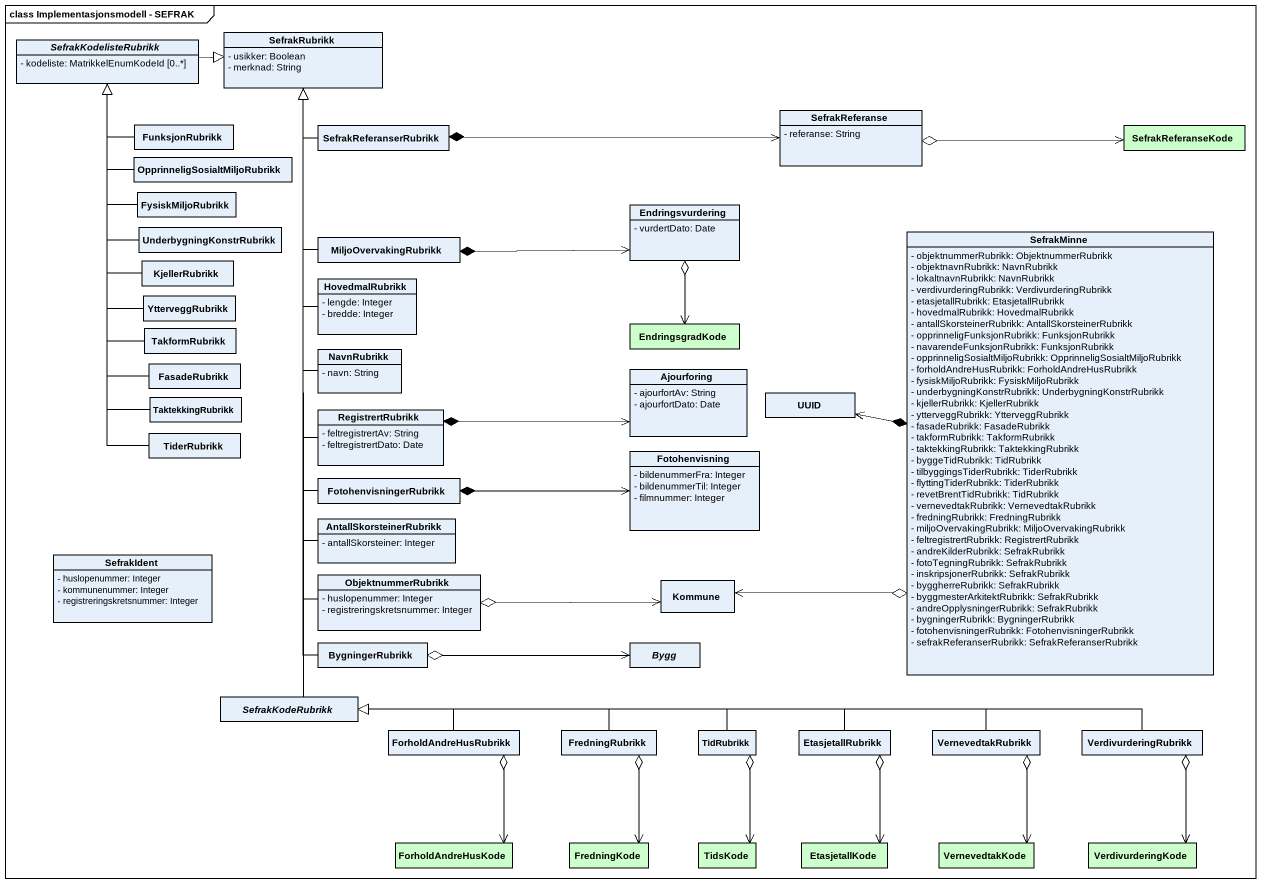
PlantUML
@startuml
mainframe class Implementasjonsmodell - SEFRAK
hide circle
hide empty members
skinparam classAttributeIconSize 0
abstract class SefrakKodelisteRubrikk {
  - kodeliste: MatrikkelEnumKodeId [0..*]
}
class SefrakRubrikk {
  - usikker: Boolean
  - merknad: String
}
class FunksjonRubrikk
class SefrakReferanserRubrikk
class SefrakReferanse {
  - referanse: String
}
class SefrakReferanseKode #CCFFCC
class "OpprinneligSosialtMiljoRubrikk" as OpprinneligSosialtMiljoRubri
class FysiskMiljoRubrikk
class Endringsvurdering {
  - vurdertDato: Date
}
class UnderbygningKonstrRubrikk
class MiljoOvervakingRubrikk
class SefrakMinne {
  - objektnummerRubrikk: ObjektnummerRubrikk
  - objektnavnRubrikk: NavnRubrikk
  - lokaltnavnRubrikk: NavnRubrikk
  - verdivurderingRubrikk: VerdivurderingRubrikk
  - etasjetallRubrikk: EtasjetallRubrikk
  - hovedmalRubrikk: HovedmalRubrikk
  - antallSkorsteinerRubrikk: AntallSkorsteinerRubrikk
  - opprinneligFunksjonRubrikk: FunksjonRubrikk
  - navarendeFunksjonRubrikk: FunksjonRubrikk
  - opprinneligSosialtMiljoRubrikk: OpprinneligSosialtMiljoRubrikk
  - forholdAndreHusRubrikk: ForholdAndreHusRubrikk
  - fysiskMiljoRubrikk: FysiskMiljoRubrikk
  - underbygningKonstrRubrikk: UnderbygningKonstrRubrikk
  - kjellerRubrikk: KjellerRubrikk
  - ytterveggRubrikk: YtterveggRubrikk
  - fasadeRubrikk: FasadeRubrikk
  - takformRubrikk: TakformRubrikk
  - taktekkingRubrikk: TaktekkingRubrikk
  - byggeTidRubrikk: TidRubrikk
  - tilbyggingsTiderRubrikk: TiderRubrikk
  - flyttingTiderRubrikk: TiderRubrikk
  - revetBrentTidRubrikk: TidRubrikk
  - vernevedtakRubrikk: VernevedtakRubrikk
  - fredningRubrikk: FredningRubrikk
  - miljoOvervakingRubrikk: MiljoOvervakingRubrikk
  - feltregistrertRubrikk: RegistrertRubrikk
  - andreKilderRubrikk: SefrakRubrikk
  - fotoTegningRubrikk: SefrakRubrikk
  - inskripsjonerRubrikk: SefrakRubrikk
  - byggherreRubrikk: SefrakRubrikk
  - byggmesterArkitektRubrikk: SefrakRubrikk
  - andreOpplysningerRubrikk: SefrakRubrikk
  - bygningerRubrikk: BygningerRubrikk
  - fotohenvisningerRubrikk: FotohenvisningerRubrikk
  - sefrakReferanserRubrikk: SefrakReferanserRubrikk
}
class KjellerRubrikk
class YtterveggRubrikk
class HovedmalRubrikk {
  - lengde: Integer
  - bredde: Integer
}
class TakformRubrikk
class EndringsgradKode #CCFFCC
class FasadeRubrikk
class NavnRubrikk {
  - navn: String
}
class Ajourforing {
  - ajourfortAv: String
  - ajourfortDato: Date
}
class TaktekkingRubrikk
class RegistrertRubrikk {
  - feltregistrertAv: String
  - feltregistrertDato: Date
}
class UUID
class TiderRubrikk
class Fotohenvisning {
  - bildenummerFra: Integer
  - bildenummerTil: Integer
  - filmnummer: Integer
}
class FotohenvisningerRubrikk
class AntallSkorsteinerRubrikk {
  - antallSkorsteiner: Integer
}
class SefrakIdent {
  - huslopenummer: Integer
  - kommunenummer: Integer
  - registreringskretsnummer: Integer
}
class ObjektnummerRubrikk {
  - huslopenummer: Integer
  - registreringskretsnummer: Integer
}
class Kommune
class BygningerRubrikk
abstract class Bygg
abstract class SefrakKodeRubrikk
class ForholdAndreHusRubrikk
class FredningRubrikk
class TidRubrikk
class EtasjetallRubrikk
class VernevedtakRubrikk
class VerdivurderingRubrikk
class ForholdAndreHusKode #CCFFCC
class FredningKode #CCFFCC
class TidsKode #CCFFCC
class EtasjetallKode #CCFFCC
class VernevedtakKode #CCFFCC
class VerdivurderingKode #CCFFCC
SefrakKodelisteRubrikk -right-|> SefrakRubrikk
FunksjonRubrikk -up-|> SefrakKodelisteRubrikk
SefrakReferanserRubrikk -up-|> SefrakRubrikk
SefrakReferanserRubrikk *-right-> SefrakReferanse
SefrakReferanse o-right-> SefrakReferanseKode
OpprinneligSosialtMiljoRubri -up-|> SefrakKodelisteRubrikk
FysiskMiljoRubrikk -up-|> SefrakKodelisteRubrikk
Endringsvurdering o--> EndringsgradKode
UnderbygningKonstrRubrikk -up-|> SefrakKodelisteRubrikk
MiljoOvervakingRubrikk -up-|> SefrakRubrikk
MiljoOvervakingRubrikk *-right-> Endringsvurdering
SefrakMinne o-left-> Kommune
KjellerRubrikk -up-|> SefrakKodelisteRubrikk
YtterveggRubrikk -up-|> SefrakKodelisteRubrikk
HovedmalRubrikk -up-|> SefrakRubrikk
TakformRubrikk -up-|> SefrakKodelisteRubrikk
FasadeRubrikk -up-|> SefrakKodelisteRubrikk
NavnRubrikk -up-|> SefrakRubrikk
TaktekkingRubrikk -up-|> SefrakKodelisteRubrikk
RegistrertRubrikk -up-|> SefrakRubrikk
RegistrertRubrikk *-right-> Ajourforing
UUID <-right-* SefrakMinne
TiderRubrikk -up-|> SefrakKodelisteRubrikk
FotohenvisningerRubrikk -up-|> SefrakRubrikk
FotohenvisningerRubrikk *-right-> Fotohenvisning
AntallSkorsteinerRubrikk -up-|> SefrakRubrikk
ObjektnummerRubrikk -up-|> SefrakRubrikk
ObjektnummerRubrikk o-right-> Kommune
BygningerRubrikk -up-|> SefrakRubrikk
BygningerRubrikk o-right-> Bygg
SefrakKodeRubrikk -up-|> SefrakRubrikk
ForholdAndreHusRubrikk -left-|> SefrakKodeRubrikk
ForholdAndreHusRubrikk o--> ForholdAndreHusKode
FredningRubrikk -left-|> SefrakKodeRubrikk
FredningRubrikk o--> FredningKode
TidRubrikk -left-|> SefrakKodeRubrikk
TidRubrikk o--> TidsKode
EtasjetallRubrikk -left-|> SefrakKodeRubrikk
EtasjetallRubrikk o--> EtasjetallKode
VernevedtakRubrikk -left-|> SefrakKodeRubrikk
VernevedtakRubrikk o--> VernevedtakKode
VerdivurderingRubrikk -left-|> SefrakKodeRubrikk
VerdivurderingRubrikk o--> VerdivurderingKode
@enduml
